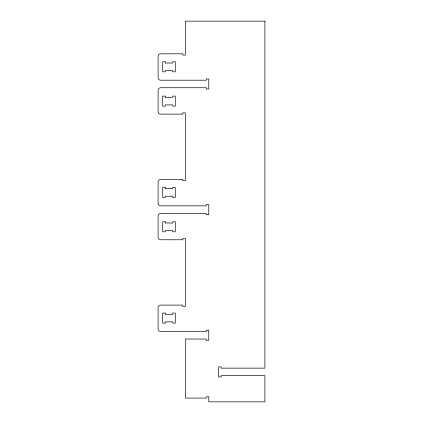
<?xml version="1.0" encoding="UTF-8"?>
<svg xmlns="http://www.w3.org/2000/svg" width="423" height="423" viewBox="0 0 423 423"><rect width="100%" height="100%" fill="white"/><g stroke="black" fill="none" stroke-linecap="round" stroke-linejoin="round"><path stroke-width="0.63" d="M264.898 21.15L185.327 21.15L185.327 55.075L182.81 55.075L182.81 53.816L160.613 53.816A2.512 2.512 0 0 0 158.102 56.328L158.102 77.689A2.512 2.512 0 0 0 160.613 80.201L206.265 80.201L206.265 78.948L208.777 78.948L208.777 88.999L206.265 88.999L206.265 87.741L160.613 87.741A2.512 2.512 0 0 0 158.102 90.252L158.102 111.614A2.512 2.512 0 0 0 160.613 114.125L182.81 114.125L182.81 112.872L185.327 112.872L185.327 180.716L182.81 180.716L182.81 179.463L160.613 179.463A2.512 2.512 0 0 0 158.102 181.975L158.102 203.331A2.512 2.512 0 0 0 160.613 205.848L206.265 205.848L206.265 204.589L208.777 204.589L208.777 214.641L206.265 214.641L206.265 213.382L160.613 213.382A2.512 2.512 0 0 0 158.102 215.899L158.102 237.255A2.512 2.512 0 0 0 160.613 239.772L182.81 239.772L182.81 238.514L185.327 238.514L185.327 306.363L182.81 306.363L182.81 305.105L160.613 305.105A2.512 2.512 0 0 0 158.102 307.616L158.102 328.978A2.512 2.512 0 0 0 160.613 331.489L206.265 331.489L206.265 330.231L208.777 330.231L208.777 340.282L206.265 340.282L206.265 339.029L185.327 339.029L185.327 398.08L206.265 398.08L206.265 396.822L208.777 396.822L208.777 401.85L264.898 401.85L264.898 375.672L221.134 375.672L221.134 376.93L218.622 376.93L218.622 366.878L221.134 366.878L221.134 368.137L264.898 368.137L264.898 21.15M165.224 61.774L162.707 61.774L162.707 71.825L165.224 71.825L165.224 70.572L172.758 70.572L172.758 71.825L175.275 71.825L175.275 61.774L172.758 61.774L172.758 63.032L165.224 63.032L165.224 61.774M165.224 96.116L162.707 96.116L162.707 106.168L165.224 106.168L165.224 104.915L172.758 104.915L172.758 106.168L175.275 106.168L175.275 96.116L172.758 96.116L172.758 97.375L165.224 97.375L165.224 96.116M165.224 187.421L162.707 187.421L162.707 197.472L165.224 197.472L165.224 196.214L172.758 196.214L172.758 197.472L175.275 197.472L175.275 187.421L172.758 187.421L172.758 188.674L165.224 188.674L165.224 187.421M165.224 221.763L162.707 221.763L162.707 231.815L165.224 231.815L165.224 230.556L172.758 230.556L172.758 231.815L175.275 231.815L175.275 221.763L172.758 221.763L172.758 223.016L165.224 223.016L165.224 221.763M165.224 313.062L162.707 313.062L162.707 323.114L165.224 323.114L165.224 321.855L172.758 321.855L172.758 323.114L175.275 323.114L175.275 313.062L172.758 313.062L172.758 314.321L165.224 314.321L165.224 313.062"/></g></svg>
